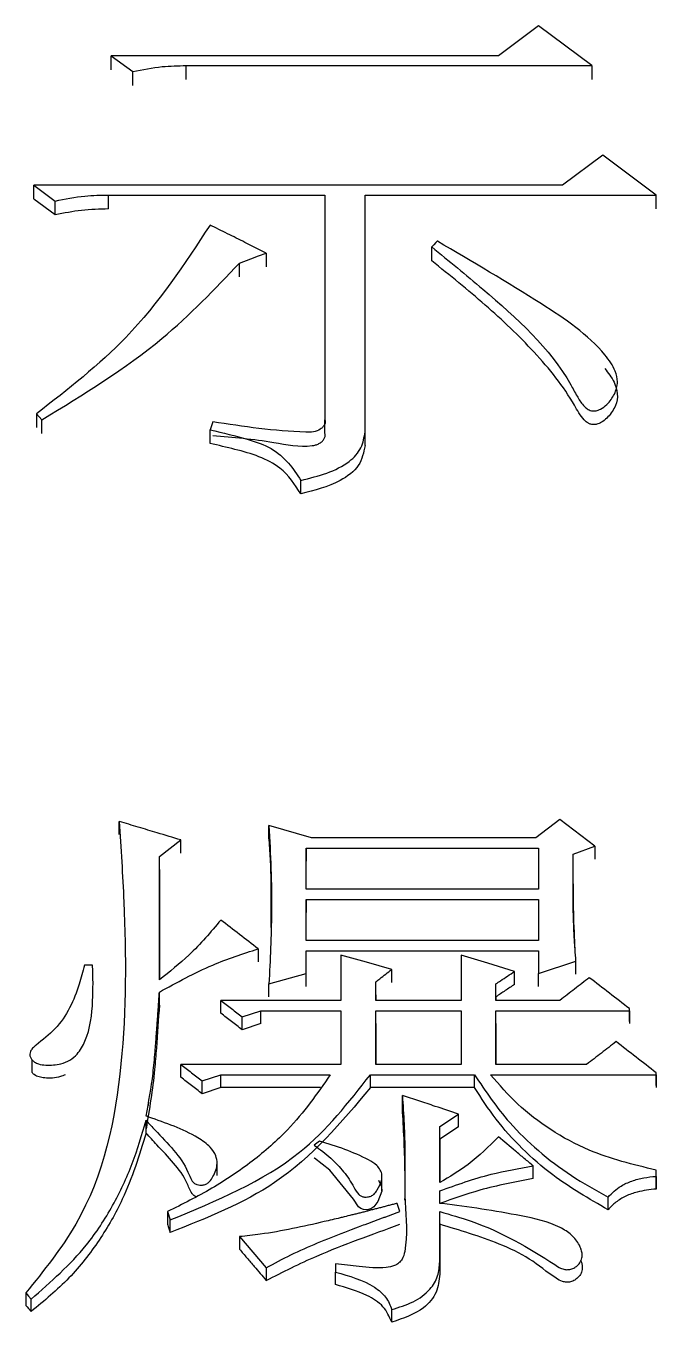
# Model space of a CAD drawing. Header units: millimetres. Extents: x 5659 to 7608, y 3628 to 5007.
# Drawn here: x 6105.15 to 6107.7, y 4809.92 to 4815.16 of the extents above; entities that cross this region are included whole.
import ezdxf

# ---------------------------------------------------------------- set-up
doc = ezdxf.new("R2010")
doc.units = ezdxf.units.MM

msp = doc.modelspace()

# ---------------------------------------------------------------- linework, layer by layer
at = {"color": 7, "linetype": 'Continuous', "lineweight": 25}
for p, q in [((6107.2245, 4815.1633), (6107.0622, 4815.0429)), ((6107.4408, 4815.0028), (6107.2245, 4815.1633)), ((6105.4937, 4815.0429), (6105.5802, 4814.9787)), ((6105.4937, 4814.986), (6105.4937, 4815.0429)), ((6105.7966, 4815.0028), (6107.4408, 4815.0028)), ((6105.7966, 4814.9459), (6105.7966, 4815.0028)), ((6107.4408, 4815.0028), (6107.4408, 4814.9459)), ((6105.5802, 4814.9218), (6105.5802, 4814.9787)), ((6107.4841, 4814.6404), (6107.3218, 4814.5194)), ((6107.7004, 4814.479), (6107.4841, 4814.6404)), ((6105.18, 4814.5194), (6105.2665, 4814.4547)), ((6107.3218, 4814.5194), (6105.18, 4814.5194)), ((6105.18, 4814.4631), (6105.18, 4814.5194)), ((6105.2665, 4814.3983), (6105.18, 4814.4628)), ((6105.4829, 4814.479), (6106.3591, 4814.479)), ((6105.4829, 4814.4227), (6105.4829, 4814.479)), ((6106.3591, 4814.479), (6106.3591, 4813.5694)), ((6106.5213, 4814.479), (6107.7004, 4814.479)), ((6106.5214, 4813.5205), (6106.5213, 4814.479)), ((6106.5213, 4814.4227), (6106.5213, 4814.479)), ((6107.7004, 4814.4227), (6107.7004, 4814.479)), ((6105.2665, 4814.3985), (6105.2665, 4814.4547)), ((6106.7918, 4814.2125), (6106.7918, 4814.2687)), ((6106.0128, 4814.1478), (6106.0128, 4814.2037)), ((6106.1211, 4814.2443), (6106.1211, 4814.1883)), ((6105.1908, 4813.594), (6105.2124, 4813.5695)), ((6105.1908, 4813.594), (6105.1908, 4813.5386)), ((6105.2124, 4813.5144), (6105.2124, 4813.5695)), ((6106.3591, 4813.5141), (6106.3591, 4813.5694)), ((6105.9048, 4813.5613), (6105.894, 4813.5286)), ((6106.5214, 4813.4652), (6106.5214, 4813.5204)), ((6106.2617, 4813.2695), (6106.2617, 4813.3244)), ((6105.5261, 4811.8908), (6105.5261, 4811.9439)), ((6107.311, 4811.9522), (6107.2137, 4811.8776)), ((6107.4517, 4811.8444), (6107.311, 4811.9522)), ((6106.305, 4811.8776), (6106.1319, 4811.9273)), ((6106.1319, 4811.8742), (6106.1319, 4811.9273)), ((6105.6884, 4811.8028), (6105.775, 4811.8693)), ((6105.775, 4811.8162), (6105.775, 4811.8693)), ((6106.2834, 4811.8361), (6107.2245, 4811.8361)), ((6106.2834, 4811.6699), (6106.2834, 4811.8361)), ((6106.2834, 4811.8361), (6106.2834, 4811.7831)), ((6107.2137, 4811.8776), (6106.305, 4811.8776)), ((6107.2245, 4811.8361), (6107.2245, 4811.6699)), ((6107.3651, 4811.8111), (6107.4517, 4811.8444)), ((6107.4517, 4811.8444), (6107.4517, 4811.7914)), ((6105.6884, 4811.3034), (6105.6884, 4811.8028)), ((6105.6884, 4811.7499), (6105.6884, 4811.8028)), ((6106.2834, 4811.6699), (6106.2834, 4811.783)), ((6107.3651, 4811.7582), (6107.3651, 4811.8111)), ((6105.6884, 4811.7499), (6105.6884, 4811.3078)), ((6106.1404, 4811.689), (6106.1405, 4811.5152)), ((6107.2245, 4811.6699), (6106.2834, 4811.6699)), ((6106.2834, 4811.6283), (6107.2245, 4811.6283)), ((6106.2834, 4811.4618), (6106.2834, 4811.6283)), ((6106.2834, 4811.6283), (6106.2834, 4811.5756)), ((6107.2245, 4811.6283), (6107.2245, 4811.4618)), ((6106.2834, 4811.4618), (6106.2834, 4811.5756)), ((6106.0887, 4811.4285), (6106.0887, 4811.376)), ((6107.2245, 4811.4618), (6106.2834, 4811.4618)), ((6106.2834, 4811.4201), (6107.2245, 4811.4202)), ((6106.2834, 4811.3284), (6106.2834, 4811.4201)), ((6106.2834, 4811.3677), (6106.2834, 4811.4201)), ((6107.2245, 4811.4202), (6107.2245, 4811.3284)), ((6105.418, 4811.3618), (6105.3855, 4811.3618)), ((6106.2834, 4811.2761), (6106.2834, 4811.3677)), ((6106.424, 4811.4035), (6106.424, 4811.2199)), ((6106.9108, 4811.4035), (6106.9108, 4811.2199)), ((6107.2245, 4811.3284), (6107.3759, 4811.3785)), ((6107.3759, 4811.3261), (6107.3759, 4811.3785)), ((6106.132, 4811.2867), (6106.2834, 4811.3284)), ((6106.2834, 4811.2761), (6106.2834, 4811.3284)), ((6106.6295, 4811.2927), (6106.6295, 4811.3451)), ((6107.1271, 4811.2844), (6107.1271, 4811.3368)), ((6107.2245, 4811.2761), (6107.2245, 4811.3284)), ((6105.4199, 4811.2847), (6105.4199, 4811.285)), ((6106.132, 4811.2344), (6106.132, 4811.2867)), ((6106.5646, 4811.2199), (6106.5646, 4811.2951)), ((6106.5646, 4811.2427), (6106.5646, 4811.2951)), ((6107.0514, 4811.2199), (6107.0514, 4811.2867)), ((6107.0514, 4811.2344), (6107.0514, 4811.2867)), ((6105.6884, 4811.2011), (6105.6884, 4811.2533)), ((6106.424, 4811.2199), (6105.9372, 4811.2199)), ((6105.9372, 4811.1677), (6105.9372, 4811.2199)), ((6106.5646, 4811.2427), (6106.5646, 4811.2199)), ((6106.9108, 4811.2199), (6106.5646, 4811.2199)), ((6107.0514, 4811.2344), (6107.0514, 4811.2199)), ((6107.311, 4811.2199), (6107.0514, 4811.2199)), ((6106.0238, 4811.101), (6106.0238, 4811.1531)), ((6106.0995, 4811.1782), (6106.424, 4811.1782)), ((6106.0995, 4811.126), (6106.0995, 4811.1782)), ((6106.424, 4811.1782), (6106.424, 4810.9608)), ((6106.5646, 4811.1782), (6106.9108, 4811.1782)), ((6106.5646, 4810.9608), (6106.5646, 4811.1782)), ((6106.5646, 4811.126), (6106.5646, 4811.1782)), ((6106.9108, 4811.1782), (6106.9108, 4810.9608)), ((6107.0514, 4811.1782), (6107.5923, 4811.1782)), ((6107.0514, 4810.9608), (6107.0514, 4811.1782)), ((6107.0514, 4811.126), (6107.0514, 4811.1782)), ((6107.5923, 4811.1782), (6107.5923, 4811.1865)), ((6107.5923, 4811.1344), (6107.5923, 4811.1865)), ((6107.5923, 4811.1782), (6107.5923, 4811.126)), ((6106.0995, 4811.126), (6106.0238, 4811.101)), ((6106.5646, 4811.126), (6106.5646, 4810.9608)), ((6107.0514, 4811.126), (6107.0514, 4810.9608)), ((6105.1714, 4810.981), (6105.1714, 4810.9288)), ((6106.424, 4810.9608), (6105.775, 4810.9608)), ((6106.9108, 4810.9608), (6106.5646, 4810.9608)), ((6107.4192, 4810.9608), (6107.0514, 4810.9608)), ((6105.8615, 4810.842), (6105.8615, 4810.8938)), ((6105.9372, 4810.9189), (6106.3807, 4810.9189)), ((6105.9372, 4810.8671), (6105.9372, 4810.9189)), ((6106.543, 4810.9189), (6106.9649, 4810.9189)), ((6106.543, 4810.8671), (6106.543, 4810.9189)), ((6106.9649, 4810.8671), (6106.9649, 4810.9189)), ((6107.0298, 4810.9189), (6107.7005, 4810.9189)), ((6107.7005, 4810.9189), (6107.7005, 4810.9273)), ((6107.7005, 4810.8754), (6107.7005, 4810.9273)), ((6107.7005, 4810.9189), (6107.7005, 4810.8671)), ((6105.9372, 4810.8671), (6105.8615, 4810.842)), ((6106.3405, 4810.8671), (6105.9372, 4810.8671)), ((6106.9649, 4810.8671), (6106.543, 4810.8671)), ((6106.6728, 4810.7834), (6106.6728, 4810.8351)), ((6105.6344, 4810.683), (6105.6344, 4810.7346)), ((6106.8243, 4810.7094), (6106.9, 4810.7597)), ((6106.9, 4810.7081), (6106.9, 4810.7597)), ((6106.8243, 4810.4827), (6106.8243, 4810.7094)), ((6106.8243, 4810.6578), (6106.8243, 4810.7094)), ((6106.9, 4810.7081), (6106.8243, 4810.6578)), ((6106.3375, 4810.6507), (6106.3159, 4810.6339)), ((6106.8243, 4810.6578), (6106.8243, 4810.4827)), ((6105.9222, 4810.5118), (6105.9222, 4810.5635)), ((6107.2029, 4810.4985), (6107.2029, 4810.5498)), ((6107.7005, 4810.5078), (6107.7005, 4810.5331)), ((6106.5898, 4810.4492), (6106.5898, 4810.5007)), ((6107.7005, 4810.5078), (6107.7005, 4810.4565)), ((6106.8243, 4810.3985), (6106.8243, 4810.449)), ((6106.8243, 4810.3978), (6106.8243, 4810.449)), ((6107.5058, 4810.3726), (6107.5058, 4810.4238)), ((6105.7209, 4810.3649), (6105.7317, 4810.3312)), ((6106.662, 4810.3649), (6106.6512, 4810.3985)), ((6106.8243, 4810.1627), (6106.8243, 4810.3649)), ((6106.8243, 4810.3138), (6106.8243, 4810.3649)), ((6105.7317, 4810.2802), (6105.7317, 4810.3312)), ((6106.8243, 4810.3138), (6106.8243, 4810.1119)), ((6106.013, 4810.2638), (6106.1211, 4810.1374)), ((6106.013, 4810.2638), (6106.013, 4810.2128)), ((6107.395, 4810.2133), (6107.395, 4810.2178)), ((6106.4024, 4810.1542), (6106.4024, 4810.1205)), ((6106.8243, 4810.1627), (6106.8243, 4810.1119)), ((6106.1211, 4810.1374), (6106.1211, 4810.0866)), ((6106.4024, 4810.0697), (6106.4024, 4810.1205)), ((6105.1477, 4810.036), (6105.1477, 4809.9853)), ((6105.1692, 4809.9602), (6105.1692, 4810.0108)), ((6106.6296, 4809.918), (6106.6296, 4809.9686))]:
    msp.add_line(p, q, dxfattribs=at)
at = {"color": 7, "linetype": 'Continuous', "lineweight": 25, "flags": 128}
for points in [[(6107.0622, 4815.0429), (6106.5152, 4815.0429), (6105.4937, 4815.0429)], [(6106.8134, 4814.2929), (6106.8079, 4814.2868), (6106.7999, 4814.2777), (6106.7918, 4814.2687)], [(6106.0129, 4814.2038), (6106.0585, 4814.2208), (6106.0898, 4814.2326), (6106.1211, 4814.2443)], [(6105.894, 4813.4735), (6105.894, 4813.4959), (6105.894, 4813.5123), (6105.894, 4813.5286)], [(6106.6295, 4811.3451), (6106.5268, 4811.3743), (6106.424, 4811.4035)], [(6107.1271, 4811.3368), (6107.019, 4811.3701), (6106.9108, 4811.4035)], [(6106.0238, 4811.1531), (6106.0616, 4811.1656), (6106.0995, 4811.1782)], [(6105.775, 4810.9089), (6105.775, 4810.9219), (6105.775, 4810.9348), (6105.775, 4810.9478), (6105.775, 4810.9608)], [(6105.8615, 4810.8938), (6105.8994, 4810.9063), (6105.9372, 4810.9189)], [(6106.5759, 4810.4925), (6106.5887, 4810.467), (6106.5896, 4810.4475), (6106.573, 4810.4059), (6106.5569, 4810.3839), (6106.5449, 4810.3764), (6106.5307, 4810.3729), (6106.5155, 4810.3735), (6106.5043, 4810.3775), (6106.4951, 4810.3844), (6106.4746, 4810.4159), (6106.3787, 4810.5331), (6106.3166, 4810.5819), (6106.3159, 4810.5824), (6106.3159, 4810.5824)], [(6107.7005, 4810.4817), (6107.7005, 4810.4988), (6107.7005, 4810.516), (6107.7005, 4810.5331)], [(6107.7005, 4810.4565), (6107.7005, 4810.4651), (6107.7005, 4810.4707), (6107.7005, 4810.4762), (6107.7005, 4810.4817)], [(6105.7209, 4810.3649), (6105.7209, 4810.3438), (6105.7209, 4810.3288), (6105.7209, 4810.3138)], [(6105.1477, 4810.0361), (6105.1584, 4810.0235), (6105.1692, 4810.0108)], [(6105.1477, 4809.9854), (6105.1531, 4809.9791), (6105.1585, 4809.9727), (6105.1692, 4809.9602)]]:
    msp.add_lwpolyline(points, dxfattribs=at)
at = {"color": 7, "linetype": 'Continuous', "lineweight": 25}
for points, knots in [([(6105.5802, 4814.9787), (6105.62, 4814.9866), (6105.6911, 4815.0009), (6105.7643, 4815.0022), (6105.7966, 4815.0028)], [0, 0, 0, 0, 0.5588349, 1, 1, 1, 1]), ([(6105.2665, 4814.4547), (6105.3063, 4814.4627), (6105.3774, 4814.4771), (6105.4506, 4814.4784), (6105.4829, 4814.479)], [0, 0, 0, 0, 0.558835, 1, 1, 1, 1]), ([(6105.4829, 4814.4225), (6105.4462, 4814.4218), (6105.373, 4814.4203), (6105.302, 4814.4056), (6105.2665, 4814.3983)], [0, 0, 0, 0, 0.501146, 1, 1, 1, 1]), ([(6105.8939, 4814.3577), (6105.7902, 4814.1997), (6105.6034, 4813.915), (6105.3179, 4813.6929), (6105.1908, 4813.594)], [0, 0, 0, 0, 0.554743, 1, 1, 1, 1]), ([(6106.1211, 4814.2443), (6106.0923, 4814.2587), (6106.04, 4814.2848), (6105.9643, 4814.3226), (6105.9174, 4814.346), (6105.8939, 4814.3577)], [0, 0, 0, 0, 0.380598, 0.690299, 1, 1, 1, 1]), ([(6106.7919, 4814.2687), (6106.8609, 4814.2124), (6107.0688, 4814.043), (6107.2855, 4813.8453), (6107.3781, 4813.6674), (6107.3987, 4813.6349), (6107.4177, 4813.6158), (6107.4312, 4813.6074), (6107.4453, 4813.6045), (6107.4598, 4813.6059), (6107.4798, 4813.6137), (6107.5076, 4813.6354), (6107.5347, 4813.6727), (6107.5476, 4813.7208), (6107.5344, 4813.7771), (6107.449, 4813.8983), (6107.1936, 4814.0702), (6106.9559, 4814.2096), (6106.8138, 4814.2927), (6106.8135, 4814.2929)], [0, 0, 0, 0, 0.129751, 0.390615, 0.417722, 0.440785, 0.449026, 0.457344, 0.462695, 0.468033, 0.476543, 0.491684, 0.518141, 0.545407, 0.56857, 0.608449, 0.76773, 0.999424, 1, 1, 1, 1]), ([(6105.2124, 4813.5695), (6105.3819, 4813.6729), (6105.6824, 4813.8562), (6105.9126, 4814.0983), (6106.0129, 4814.2038)], [0, 0, 0, 0, 0.564156, 1, 1, 1, 1]), ([(6107.4923, 4813.7775), (6107.5063, 4813.7594), (6107.5307, 4813.7278), (6107.5473, 4813.6748), (6107.5384, 4813.6246), (6107.5137, 4813.5871), (6107.4869, 4813.5633), (6107.4676, 4813.5529), (6107.4506, 4813.5491), (6107.437, 4813.5503), (6107.4225, 4813.5568), (6107.3953, 4813.5806), (6107.341, 4813.6867), (6107.2116, 4813.846), (6107.0105, 4814.0366), (6106.8649, 4814.1537), (6106.7919, 4814.2125)], [0, 0, 0, 0, 0.056587, 0.098625, 0.141053, 0.187023, 0.208835, 0.226448, 0.236596, 0.246842, 0.255499, 0.27218, 0.331955, 0.555309, 0.776815, 1, 1, 1, 1]), ([(6106.3588, 4813.5694), (6106.3594, 4813.5664), (6106.3606, 4813.5606), (6106.3581, 4813.5505), (6106.3515, 4813.5403), (6106.3372, 4813.5281), (6106.3125, 4813.5188), (6106.164, 4813.5215), (6106.0292, 4813.5422), (6105.9048, 4813.5613)], [0, 0, 0, 0, 0.021761, 0.042896, 0.073473, 0.104863, 0.166644, 0.230755, 1, 1, 1, 1]), ([(6105.894, 4813.5286), (6105.9455, 4813.5166), (6106.0299, 4813.4968), (6106.1445, 4813.459), (6106.2142, 4813.3961), (6106.246, 4813.3481), (6106.2617, 4813.3244)], [0, 0, 0, 0, 0.34927, 0.57275, 0.788452, 1, 1, 1, 1]), ([(6105.9048, 4813.506), (6105.9869, 4813.4989), (6106.1203, 4813.4872), (6106.2605, 4813.4568), (6106.3214, 4813.4671), (6106.3349, 4813.4725), (6106.3465, 4813.4803), (6106.3555, 4813.4902), (6106.3596, 4813.4999), (6106.3602, 4813.508), (6106.3593, 4813.5121), (6106.3588, 4813.5141)], [0, 0, 0, 0, 0.505401, 0.821161, 0.85106, 0.880945, 0.911279, 0.941153, 0.970244, 0.984887, 1, 1, 1, 1]), ([(6106.2617, 4813.3244), (6106.3331, 4813.3422), (6106.4312, 4813.3667), (6106.511, 4813.4537), (6106.5179, 4813.4984), (6106.5214, 4813.5205)], [0, 0, 0, 0, 0.574617, 0.790317, 1, 1, 1, 1]), ([(6106.2617, 4813.2694), (6106.2372, 4813.3071), (6106.1962, 4813.3701), (6106.0923, 4813.4234), (6105.9944, 4813.4504), (6105.9275, 4813.4657), (6105.894, 4813.4734)], [0, 0, 0, 0, 0.328257, 0.547892, 0.773338, 1, 1, 1, 1]), ([(6106.5214, 4813.4653), (6106.5158, 4813.4371), (6106.5043, 4813.3795), (6106.4045, 4813.3062), (6106.3164, 4813.2835), (6106.2617, 4813.2694)], [0, 0, 0, 0, 0.266546, 0.544071, 1, 1, 1, 1]), ([(6105.5261, 4811.9439), (6105.5329, 4811.8353), (6105.5531, 4811.5098), (6105.5557, 4810.9639), (6105.4422, 4810.4023), (6105.2206, 4810.1267), (6105.1477, 4810.0361)], [0, 0, 0, 0, 0.1662225, 0.4984072, 0.8349853, 1, 1, 1, 1]), ([(6105.775, 4811.8693), (6105.7432, 4811.8788), (6105.6859, 4811.896), (6105.603, 4811.9209), (6105.5517, 4811.9362), (6105.5261, 4811.9439)], [0, 0, 0, 0, 0.382595, 0.691297, 1, 1, 1, 1]), ([(6106.1319, 4811.9273), (6106.1352, 4811.8691), (6106.1417, 4811.7526), (6106.1448, 4811.539), (6106.1369, 4811.3836), (6106.132, 4811.2867)], [0, 0, 0, 0, 0.273666, 0.547375, 1, 1, 1, 1]), ([(6106.1319, 4811.8742), (6106.1355, 4811.816), (6106.1392, 4811.7538), (6106.1402, 4811.6915), (6106.1402, 4811.6876)], [0, 0, 0, 0, 0.937412, 1, 1, 1, 1]), ([(6107.3759, 4811.3785), (6107.3746, 4811.3949), (6107.3726, 4811.4197), (6107.3685, 4811.4774), (6107.3665, 4811.5227), (6107.3654, 4811.5639), (6107.3651, 4811.5763), (6107.3649, 4811.5887), (6107.3647, 4811.601), (6107.3645, 4811.6134), (6107.3644, 4811.6258), (6107.3643, 4811.6381), (6107.3642, 4811.6546), (6107.3641, 4811.6711), (6107.3641, 4811.6875), (6107.3642, 4811.6999), (6107.3642, 4811.7102), (6107.3643, 4811.7184), (6107.3643, 4811.7267), (6107.3644, 4811.7349), (6107.3644, 4811.7431), (6107.3645, 4811.7493), (6107.3645, 4811.7555), (6107.3646, 4811.7616), (6107.3647, 4811.7678), (6107.3647, 4811.774), (6107.3648, 4811.7802), (6107.3649, 4811.7863), (6107.3649, 4811.7925), (6107.365, 4811.8008), (6107.3651, 4811.807), (6107.3651, 4811.8111)], [0, 0, 0, 0, 0.114246, 0.171369, 0.39989, 0.428452, 0.457013, 0.485575, 0.514136, 0.542697, 0.571259, 0.59982, 0.628382, 0.685505, 0.714066, 0.742627, 0.771189, 0.785469, 0.79975, 0.828312, 0.842592, 0.856873, 0.871154, 0.885434, 0.899715, 0.913996, 0.928276, 0.942557, 0.956838, 0.971119, 1, 1, 1, 1]), ([(6107.3724, 4811.4268), (6107.3724, 4811.4268), (6107.3724, 4811.4268), (6107.3723, 4811.4276), (6107.3706, 4811.4627), (6107.3664, 4811.5598), (6107.3653, 4811.6589), (6107.3651, 4811.7137), (6107.3651, 4811.739), (6107.3651, 4811.745), (6107.3651, 4811.7477), (6107.3651, 4811.748), (6107.3651, 4811.7482)], [0, 0, 0, 0, 0.00255, 0.007632, 0.020222, 0.476157, 0.750202, 0.924211, 0.964421, 0.979196, 0.990878, 1, 1, 1, 1]), ([(6105.9372, 4811.5451), (6105.8962, 4811.4964), (6105.8226, 4811.4089), (6105.7297, 4811.3358), (6105.6884, 4811.3034)], [0, 0, 0, 0, 0.556386, 1, 1, 1, 1]), ([(6106.0887, 4811.4285), (6106.0634, 4811.4479), (6106.013, 4811.4868), (6105.9625, 4811.5257), (6105.9372, 4811.5451)], [0, 0, 0, 0, 0.500003, 1, 1, 1, 1]), ([(6105.6884, 4811.2533), (6105.759, 4811.2924), (6105.8856, 4811.3624), (6106.0264, 4811.4082), (6106.0887, 4811.4285)], [0, 0, 0, 0, 0.5578888, 1, 1, 1, 1]), ([(6105.3855, 4811.3618), (6105.3785, 4811.3364), (6105.3538, 4811.2466), (6105.301, 4811.1258), (6105.2098, 4811.0566), (6105.1751, 4811.0273), (6105.1657, 4811.0144), (6105.163, 4811.0017), (6105.1652, 4810.9901), (6105.1719, 4810.979), (6105.183, 4810.9692), (6105.2021, 4810.9606), (6105.2387, 4810.9558), (6105.2833, 4810.9598), (6105.3275, 4810.9765), (6105.3629, 4811.008), (6105.4071, 4811.0867), (6105.4207, 4811.2108), (6105.4198, 4811.3132), (6105.418, 4811.3613), (6105.418, 4811.3618)], [0, 0, 0, 0, 0.0801741, 0.2833022, 0.3768882, 0.3951622, 0.4106034, 0.4221834, 0.4337475, 0.4459485, 0.4596218, 0.4747566, 0.5015385, 0.5546435, 0.5898789, 0.6251459, 0.6851674, 0.8527528, 0.9985461, 1, 1, 1, 1]), ([(6106.5646, 4811.2951), (6106.5701, 4811.2992), (6106.5836, 4811.3097), (6106.6052, 4811.3263), (6106.6214, 4811.3389), (6106.6295, 4811.3451)], [0, 0, 0, 0, 0.250001, 0.625, 1, 1, 1, 1]), ([(6107.0514, 4811.2867), (6107.0577, 4811.2909), (6107.0735, 4811.3013), (6107.0987, 4811.318), (6107.1177, 4811.3305), (6107.1271, 4811.3368)], [0, 0, 0, 0, 0.250001, 0.625, 1, 1, 1, 1]), ([(6107.43, 4811.3117), (6107.4102, 4811.2965), (6107.3705, 4811.2659), (6107.3309, 4811.2352), (6107.311, 4811.2199)], [0, 0, 0, 0, 0.4999996, 1, 1, 1, 1]), ([(6107.5923, 4811.1865), (6107.5652, 4811.2074), (6107.5112, 4811.2492), (6107.4571, 4811.2909), (6107.43, 4811.3117)], [0, 0, 0, 0, 0.499999, 1, 1, 1, 1]), ([(6107.1271, 4811.2844), (6107.1145, 4811.2761), (6107.0893, 4811.2594), (6107.064, 4811.2427), (6107.0514, 4811.2344)], [0, 0, 0, 0, 0.4999968, 1, 1, 1, 1]), ([(6105.6344, 4810.7513), (6105.6451, 4810.809), (6105.6612, 4810.8956), (6105.6689, 4810.9901), (6105.6723, 4811.03), (6105.6734, 4811.0445), (6105.6743, 4811.0554), (6105.6752, 4811.0663), (6105.676, 4811.0772), (6105.6767, 4811.0862), (6105.6774, 4811.0953), (6105.6779, 4811.1026), (6105.6785, 4811.1098), (6105.679, 4811.1171), (6105.6795, 4811.1243), (6105.6802, 4811.1334), (6105.6807, 4811.1407), (6105.6814, 4811.1497), (6105.6819, 4811.157), (6105.6824, 4811.1642), (6105.6829, 4811.1715), (6105.6834, 4811.1787), (6105.684, 4811.1878), (6105.6845, 4811.1951), (6105.6851, 4811.2041), (6105.6856, 4811.2114), (6105.6862, 4811.2204), (6105.6867, 4811.2277), (6105.6872, 4811.235), (6105.6877, 4811.2429), (6105.6882, 4811.249), (6105.6884, 4811.2533)], [0, 0, 0, 0, 0.346641, 0.519778, 0.56306, 0.584702, 0.606343, 0.627984, 0.649625, 0.671267, 0.682087, 0.703729, 0.714549, 0.72537, 0.747011, 0.757832, 0.779473, 0.790294, 0.811935, 0.822756, 0.833576, 0.855218, 0.866038, 0.887679, 0.8985, 0.920141, 0.930962, 0.952603, 0.963424, 0.974244, 1, 1, 1, 1]), ([(6105.9372, 4811.2199), (6105.9517, 4811.2088), (6105.9805, 4811.1865), (6106.0094, 4811.1643), (6106.0238, 4811.1531)], [0, 0, 0, 0, 0.499999, 1, 1, 1, 1]), ([(6105.6884, 4811.2011), (6105.6844, 4811.1431), (6105.6784, 4811.056), (6105.6658, 4810.8885), (6105.6477, 4810.7797), (6105.6344, 4810.6997)], [0, 0, 0, 0, 0.346763, 0.520146, 1, 1, 1, 1]), ([(6106.0238, 4811.101), (6106.0094, 4811.1121), (6105.9805, 4811.1344), (6105.9517, 4811.1566), (6105.9372, 4811.1677)], [0, 0, 0, 0, 0.499998, 1, 1, 1, 1]), ([(6107.5382, 4811.0528), (6107.5184, 4811.0375), (6107.4787, 4811.0068), (6107.439, 4810.9761), (6107.4192, 4810.9608)], [0, 0, 0, 0, 0.5, 1, 1, 1, 1]), ([(6107.7005, 4810.9273), (6107.6734, 4810.9482), (6107.6193, 4810.9901), (6107.5652, 4811.0319), (6107.5382, 4811.0528)], [0, 0, 0, 0, 0.499999, 1, 1, 1, 1]), ([(6105.775, 4810.9608), (6105.7894, 4810.9496), (6105.8183, 4810.9273), (6105.8471, 4810.905), (6105.8615, 4810.8938)], [0, 0, 0, 0, 0.499999, 1, 1, 1, 1]), ([(6105.3069, 4810.9191), (6105.3004, 4810.9162), (6105.275, 4810.9052), (6105.2371, 4810.9041), (6105.2014, 4810.9092), (6105.1824, 4810.9169), (6105.1747, 4810.9255), (6105.1716, 4810.929)], [0, 0, 0, 0, 0.148468, 0.585965, 0.740537, 0.896744, 1, 1, 1, 1]), ([(6106.3807, 4810.9189), (6106.3272, 4810.8421), (6106.2383, 4810.7147), (6106.0668, 4810.5666), (6105.903, 4810.4553), (6105.7818, 4810.3951), (6105.7209, 4810.3649)], [0, 0, 0, 0, 0.333002, 0.552476, 0.774971, 1, 1, 1, 1]), ([(6105.7317, 4810.3312), (6105.9202, 4810.4093), (6106.2517, 4810.5466), (6106.4552, 4810.8067), (6106.543, 4810.9189)], [0, 0, 0, 0, 0.568507, 1, 1, 1, 1]), ([(6105.8615, 4810.842), (6105.8471, 4810.8531), (6105.8183, 4810.8754), (6105.7894, 4810.8977), (6105.775, 4810.9089)], [0, 0, 0, 0, 0.499999, 1, 1, 1, 1]), ([(6106.9649, 4810.9189), (6107.0095, 4810.8525), (6107.0833, 4810.7426), (6107.2218, 4810.6096), (6107.355, 4810.5076), (6107.4553, 4810.4518), (6107.5058, 4810.4238)], [0, 0, 0, 0, 0.3338091, 0.553089, 0.7752188, 1, 1, 1, 1]), ([(6107.7005, 4810.5331), (6107.6076, 4810.5555), (6107.4556, 4810.5922), (6107.2714, 4810.6932), (6107.1365, 4810.7966), (6107.0652, 4810.8783), (6107.0298, 4810.9189)], [0, 0, 0, 0, 0.347456, 0.568585, 0.785979, 1, 1, 1, 1]), ([(6106.543, 4810.8671), (6106.4257, 4810.7264), (6106.2124, 4810.4709), (6105.8808, 4810.3393), (6105.7317, 4810.2802)], [0, 0, 0, 0, 0.550322, 1, 1, 1, 1]), ([(6107.5058, 4810.3726), (6107.4288, 4810.4169), (6107.3028, 4810.4896), (6107.156, 4810.6186), (6107.0488, 4810.7372), (6106.9928, 4810.824), (6106.9649, 4810.8671)], [0, 0, 0, 0, 0.3460616, 0.5666401, 0.7845076, 1, 1, 1, 1]), ([(6105.6436, 4810.7941), (6105.6436, 4810.7942), (6105.6436, 4810.7944), (6105.6442, 4810.7976), (6105.645, 4810.8019), (6105.6457, 4810.8052)], [0, 0, 0, 0, 0.077285, 0.286179, 1, 1, 1, 1]), ([(6106.6728, 4810.8351), (6106.6776, 4810.7576), (6106.6866, 4810.614), (6106.6782, 4810.4037), (6106.6963, 4810.2592), (6106.6756, 4810.1759), (6106.6595, 4810.1562), (6106.6371, 4810.144), (6106.5824, 4810.1334), (6106.5018, 4810.1427), (6106.4341, 4810.1505), (6106.4024, 4810.1542)], [0, 0, 0, 0, 0.256994, 0.476109, 0.695219, 0.732033, 0.752358, 0.772757, 0.805752, 0.908876, 1, 1, 1, 1]), ([(6106.9, 4810.7597), (6106.8686, 4810.7701), (6106.815, 4810.7879), (6106.7393, 4810.8131), (6106.695, 4810.8278), (6106.6728, 4810.8351)], [0, 0, 0, 0, 0.414509, 0.7072526, 1, 1, 1, 1]), ([(6106.6833, 4810.4108), (6106.6836, 4810.4528), (6106.6843, 4810.5773), (6106.6774, 4810.7013), (6106.6728, 4810.7834)], [0, 0, 0, 0, 0.337144, 1, 1, 1, 1]), ([(6105.1692, 4810.0108), (6105.2485, 4810.0806), (6105.3782, 4810.1946), (6105.5026, 4810.388), (6105.5831, 4810.558), (6105.6173, 4810.6758), (6105.6343, 4810.7345)], [0, 0, 0, 0, 0.345608, 0.56562, 0.783503, 1, 1, 1, 1]), ([(6105.6344, 4810.7346), (6105.6465, 4810.7212), (6105.7073, 4810.6543), (6105.7867, 4810.5798), (6105.8142, 4810.498), (6105.8275, 4810.4808), (6105.8394, 4810.4742), (6105.8528, 4810.4715), (6105.8668, 4810.4724), (6105.8805, 4810.4773), (6105.8948, 4810.4886), (6105.9116, 4810.5158), (6105.9258, 4810.5519), (6105.9179, 4810.5942), (6105.8925, 4810.6319), (6105.8045, 4810.693), (6105.7102, 4810.7251), (6105.638, 4810.7501), (6105.6344, 4810.7513)], [0, 0, 0, 0, 0.066061, 0.330698, 0.377872, 0.393648, 0.409584, 0.423627, 0.439084, 0.455682, 0.472085, 0.502894, 0.574478, 0.61493, 0.665656, 0.740076, 0.987057, 1, 1, 1, 1]), ([(6105.6343, 4810.683), (6105.6065, 4810.5923), (6105.5605, 4810.4424), (6105.4477, 4810.2475), (6105.3271, 4810.0913), (6105.2221, 4810.0041), (6105.1692, 4809.9602)], [0, 0, 0, 0, 0.334701, 0.553509, 0.775023, 1, 1, 1, 1]), ([(6105.8365, 4810.4255), (6105.8337, 4810.4268), (6105.8272, 4810.4299), (6105.8128, 4810.4486), (6105.7861, 4810.5268), (6105.7072, 4810.6022), (6105.6488, 4810.667), (6105.6344, 4810.683)], [0, 0, 0, 0, 0.025812, 0.060648, 0.209585, 0.805129, 1, 1, 1, 1]), ([(6106.3159, 4810.6339), (6106.3388, 4810.6169), (6106.3825, 4810.5844), (6106.4362, 4810.5268), (6106.4712, 4810.4763), (6106.4889, 4810.4389), (6106.5066, 4810.4267), (6106.5191, 4810.4236), (6106.5328, 4810.4237), (6106.5467, 4810.4274), (6106.5608, 4810.4372), (6106.575, 4810.4591), (6106.5877, 4810.4844), (6106.5916, 4810.5128), (6106.5839, 4810.5339), (6106.5667, 4810.5564), (6106.5173, 4810.5853), (6106.4401, 4810.6185), (6106.3719, 4810.6399), (6106.3375, 4810.6507)], [0, 0, 0, 0, 0.117411, 0.224515, 0.331514, 0.385099, 0.401502, 0.417942, 0.434593, 0.453955, 0.473463, 0.503457, 0.565825, 0.597867, 0.629903, 0.663788, 0.718191, 0.858064, 1, 1, 1, 1]), ([(6107.0622, 4810.6674), (6107.0231, 4810.6285), (6106.9526, 4810.5584), (6106.8638, 4810.506), (6106.8243, 4810.4827)], [0, 0, 0, 0, 0.5551112, 1, 1, 1, 1]), ([(6107.2029, 4810.5498), (6107.1908, 4810.5599), (6107.1667, 4810.5801), (6107.1198, 4810.6193), (6107.085, 4810.6484), (6107.0622, 4810.6674)], [0, 0, 0, 0, 0.25711, 0.51422, 1, 1, 1, 1]), ([(6106.8243, 4810.449), (6106.8927, 4810.4736), (6107.0153, 4810.5176), (6107.1454, 4810.54), (6107.2029, 4810.5498)], [0, 0, 0, 0, 0.5585499, 1, 1, 1, 1]), ([(6107.2029, 4810.4985), (6107.1301, 4810.4849), (6107.0004, 4810.4608), (6106.878, 4810.417), (6106.8243, 4810.3978)], [0, 0, 0, 0, 0.561231, 1, 1, 1, 1]), ([(6107.5058, 4810.4238), (6107.5223, 4810.4399), (6107.5498, 4810.4669), (6107.6022, 4810.4897), (6107.6501, 4810.5032), (6107.6836, 4810.5063), (6107.7005, 4810.5078)], [0, 0, 0, 0, 0.330678, 0.55099, 0.77457, 1, 1, 1, 1]), ([(6107.7005, 4810.4565), (6107.6745, 4810.4536), (6107.632, 4810.4489), (6107.5775, 4810.4287), (6107.5367, 4810.4046), (6107.516, 4810.3832), (6107.5058, 4810.3726)], [0, 0, 0, 0, 0.3471514, 0.569168, 0.7868569, 1, 1, 1, 1]), ([(6106.6512, 4810.3985), (6106.6485, 4810.3978), (6106.6432, 4810.3964), (6106.6353, 4810.3944), (6106.6274, 4810.3923), (6106.6168, 4810.3895), (6106.6062, 4810.3867), (6106.5956, 4810.384), (6106.5876, 4810.3819), (6106.5771, 4810.3791), (6106.5665, 4810.3764), (6106.5559, 4810.3736), (6106.5479, 4810.3716), (6106.5373, 4810.3688), (6106.5267, 4810.3661), (6106.5134, 4810.3627), (6106.5002, 4810.3594), (6106.4842, 4810.3554), (6106.463, 4810.35), (6106.4417, 4810.3448), (6106.4044, 4810.3358), (6106.2922, 4810.3097), (6106.1572, 4810.2791), (6106.0411, 4810.2668), (6106.013, 4810.2638)], [0, 0, 0, 0, 0.012619, 0.025237, 0.037856, 0.050474, 0.075711, 0.08833, 0.100948, 0.113567, 0.138804, 0.151422, 0.164041, 0.176659, 0.201896, 0.214515, 0.239752, 0.264989, 0.290226, 0.3407, 0.365937, 0.466887, 0.870929, 1, 1, 1, 1]), ([(6106.1211, 4810.1374), (6106.1543, 4810.1554), (6106.2558, 4810.2105), (6106.3747, 4810.2568), (6106.4621, 4810.2907), (6106.4806, 4810.2978), (6106.4991, 4810.3048), (6106.5153, 4810.3109), (6106.5293, 4810.3161), (6106.5362, 4810.3187), (6106.5455, 4810.3222), (6106.5548, 4810.3256), (6106.5641, 4810.3291), (6106.5711, 4810.3317), (6106.5804, 4810.3351), (6106.5897, 4810.3385), (6106.5991, 4810.3419), (6106.606, 4810.3445), (6106.6154, 4810.3479), (6106.6247, 4810.3513), (6106.634, 4810.3547), (6106.641, 4810.3572), (6106.6503, 4810.3606), (6106.6573, 4810.3632), (6106.662, 4810.3649)], [0, 0, 0, 0, 0.194919, 0.596792, 0.647185, 0.672381, 0.697577, 0.74797, 0.760568, 0.773166, 0.785764, 0.81096, 0.823558, 0.836156, 0.848754, 0.873951, 0.886549, 0.899147, 0.911745, 0.936941, 0.949539, 0.962137, 0.974736, 1, 1, 1, 1]), ([(6106.8243, 4810.3649), (6106.8668, 4810.3529), (6107.035, 4810.3054), (6107.1927, 4810.2151), (6107.31, 4810.1369), (6107.3302, 4810.13), (6107.3477, 4810.1298), (6107.3639, 4810.1344), (6107.3795, 4810.1437), (6107.3932, 4810.1581), (6107.4012, 4810.1768), (6107.4013, 4810.2016), (6107.3892, 4810.2347), (6107.3598, 4810.2723), (6107.2826, 4810.3209), (6107.1014, 4810.3605), (6106.9379, 4810.3849), (6106.8273, 4810.3981), (6106.8243, 4810.3985)], [0, 0, 0, 0, 0.099165, 0.391823, 0.413047, 0.4272, 0.439104, 0.450968, 0.464473, 0.480605, 0.498238, 0.5147, 0.543399, 0.586336, 0.629267, 0.752496, 0.993107, 1, 1, 1, 1]), ([(6106.1211, 4810.0866), (6106.1889, 4810.1208), (6106.3095, 4810.1816), (6106.4931, 4810.252), (6106.6057, 4810.2932), (6106.662, 4810.3138)], [0, 0, 0, 0, 0.390671, 0.695193, 1, 1, 1, 1]), ([(6107.3948, 4810.1666), (6107.3949, 4810.1663), (6107.3999, 4810.1587), (6107.4016, 4810.1424), (6107.4, 4810.1201), (6107.3888, 4810.1015), (6107.3728, 4810.0879), (6107.3549, 4810.0803), (6107.3373, 4810.0785), (6107.3166, 4810.0829), (6107.2643, 4810.1135), (6107.1915, 4810.1784), (6107.0305, 4810.2516), (6106.9051, 4810.2894), (6106.8243, 4810.3138)], [0, 0, 0, 0, 0.001452, 0.042027, 0.075255, 0.108643, 0.140012, 0.167054, 0.189667, 0.212296, 0.253614, 0.448848, 0.644465, 1, 1, 1, 1]), ([(6106.013, 4810.2128), (6106.023, 4810.2012), (6106.0429, 4810.1779), (6106.079, 4810.1358), (6106.1051, 4810.1054), (6106.1211, 4810.0866)], [0, 0, 0, 0, 0.277089, 0.554178, 1, 1, 1, 1]), ([(6106.6296, 4809.9686), (6106.6591, 4809.9777), (6106.7173, 4809.9956), (6106.7841, 4810.0437), (6106.8197, 4810.1036), (6106.8228, 4810.1431), (6106.8243, 4810.1627)], [0, 0, 0, 0, 0.291567, 0.574035, 0.788626, 1, 1, 1, 1]), ([(6106.4024, 4810.1205), (6106.4575, 4810.1047), (6106.5335, 4810.0828), (6106.6093, 4810.0218), (6106.6229, 4809.9862), (6106.6296, 4809.9686)], [0, 0, 0, 0, 0.572071, 0.789697, 1, 1, 1, 1]), ([(6106.8243, 4810.1119), (6106.8217, 4810.0869), (6106.8165, 4810.0362), (6106.7501, 4809.9576), (6106.6758, 4809.9332), (6106.6296, 4809.918)], [0, 0, 0, 0, 0.2694188, 0.5458195, 1, 1, 1, 1]), ([(6106.6296, 4809.918), (6106.6199, 4809.9401), (6106.6001, 4809.9853), (6106.5149, 4810.0375), (6106.4454, 4810.0574), (6106.4024, 4810.0697)], [0, 0, 0, 0, 0.267567, 0.547482, 1, 1, 1, 1])]:
    msp.add_open_spline(points, degree=3, knots=knots, dxfattribs=at)
msp.add_open_spline([(6105.7209, 4810.3138), (6105.7227, 4810.3082), (6105.7263, 4810.297), (6105.7299, 4810.2858), (6105.7317, 4810.2802)], degree=3, dxfattribs=at)

doc.saveas('drawing.dxf')
